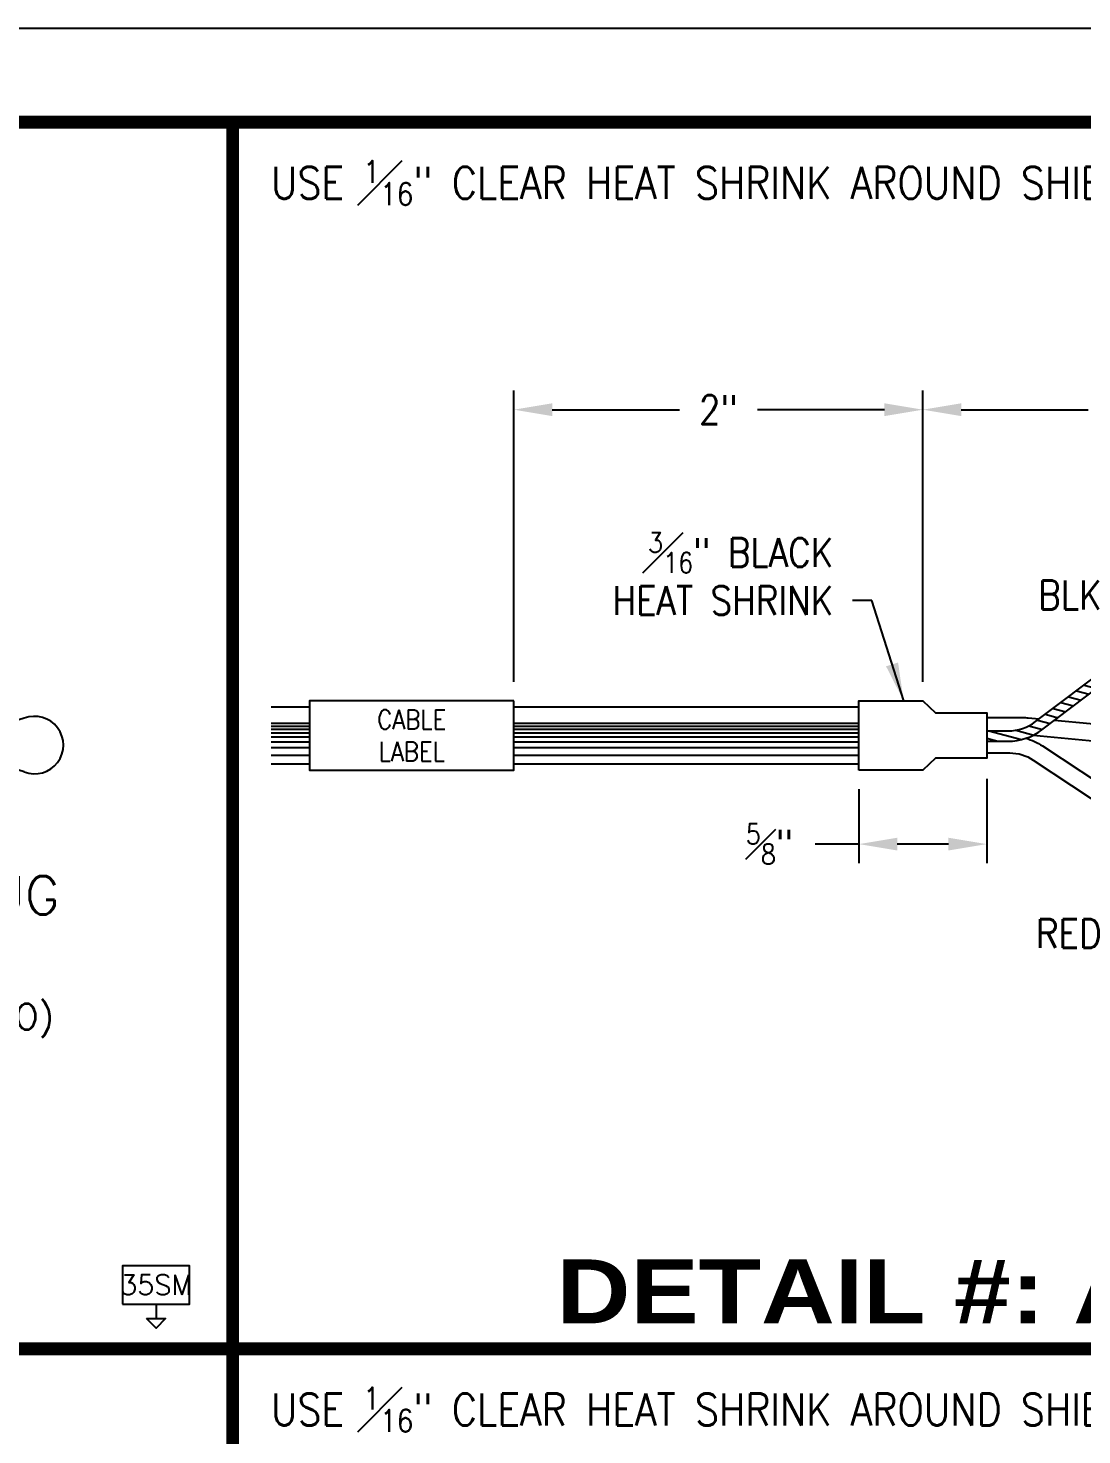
# Model space of a CAD drawing. Header units: inches. Extents: x 0 to 36.7, y 0 to 29.3.
# Drawn here: x 7.73 to 10.306, y 25.86 to 29.3 of the extents above; entities that cross this region are included whole.
import ezdxf
from ezdxf.enums import TextEntityAlignment as Align

# ---------------------------------------------------------------- set-up
doc = ezdxf.new("R2010")
doc.units = ezdxf.units.IN
doc.header["$MEASUREMENT"] = 0
for name, color, linetype in [('BLACK', 7, 'Continuous'), ('CABLE', 7, 'Continuous'), ('CONN', 7, 'Continuous'), ('CONN-TXT', 7, 'Continuous'), ('HEAT SHRINK', 7, 'Continuous'), ('RED', 12, 'Continuous'), ('SHIELD', 7, 'Continuous')]:
    doc.layers.add(name, color=color, linetype=linetype)
doc.styles.add('Arial Black', font='')
doc.styles.add('CONNECTOR', font='SIMPLEX.shx', dxfattribs={"width": 0.75, "height": 0.0625})
doc.styles.add('ROMANS', font='romans', dxfattribs={"width": 0.875})
doc.styles.get("Standard").update_dxf_attribs({"font": 'arial.ttf'})
doc.styles.get('Arial Black').set_extended_font_data('Arial Black')
doc.dimstyles.new('CONN2', dxfattribs={"dimscale": 0.75, "dimtxt": 0.09375, "dimasz": 0.125, "dimexe": 0.0625, "dimexo": 0.0625, "dimgap": 0.0625, "dimtad": 0, "dimdec": 3, "dimzin": 4, "dimdsep": 46, "dimtxsty": 'ROMANS', "dimcen": 0.0625, "dimadec": 0, "dimazin": 0, "dimtfac": 1, "dimtdec": 3, "dimtofl": 0, "dimtmove": 0, "dimatfit": 3, "dimfxl": 1, "dimtolj": 1, "dimtzin": 0, "dimarcsym": 0})

# ---------------------------------------------------------------- blocks, each defined once
blk = doc.blocks.new('input-g')
blk.add_lwpolyline([(-0.21875, -0.0625), (0, -0.0625), (0, 0.0625), (-0.21875, 0.0625)], close=True)
for points in [[(-0.109375, -0.0625), (-0.109375, -0.109375)], [(-0.140625, -0.109375), (-0.078125, -0.109375), (-0.109375, -0.140625), (-0.140625, -0.109375)]]:
    blk.add_lwpolyline(points)
at = {"style": 'CONNECTOR', "width": 0.75}
blk.add_attdef('CONNECTOR', text='', height=0.0625, dxfattribs=at).set_placement((-0.109375, 0), align=Align.MIDDLE)
blk = doc.blocks.new('1-8mini TRS plug')
at = {"layer": 'CONN'}
for points in [[(0, 0.1719), (0, -0.2187), (0, -0.2187, 0.414214), (0.0469, -0.1719), (0.0469, 0.125, 0.414214), (0, 0.1719)], [(-0.0938, 0.0781), (-0.0938, 0.1094), (-0.25, 0.1094), (-0.25, 0.0969, 0.414214), (-0.2313, 0.0781)], [(-0.0938, -0.0469), (-0.0938, -0.0156), (-0.25, -0.0156), (-0.25, -0.0281, 0.414214), (-0.2313, -0.0469)]]:
    blk.add_lwpolyline(points, format="xyb", close=True, dxfattribs=at)
blk.add_lwpolyline([(0, 0.125), (-0.0938, 0.125), (-0.0938, -0.1406), (-0.4375, -0.1406), (-0.4375, -0.1719), (0, -0.1719)], close=True, dxfattribs=at)
for points in [[(0.2578, 0.0469), (0.0469, 0.0469), (0.0469, -0.0938), (0.2578, -0.0938)], [(0.2578, 0.0469), (0.2578, -0.0938)], [(0.2578, 0.0352), (0.2695, 0.0352)], [(0.3867, 0.0469), (0.2695, 0.0469)], [(0.2695, 0.0469), (0.2695, -0.0938)], [(0.3867, 0.0469), (0.3867, -0.0938)], [(0.3867, 0.0352), (0.3984, 0.0352)], [(0.3984, 0.0469), (0.3984, -0.0938)], [(0.2578, -0.082), (0.2695, -0.082)], [(0.2695, -0.0938), (0.3867, -0.0938)], [(0.3867, -0.082), (0.3984, -0.082)]]:
    blk.add_lwpolyline(points, dxfattribs=at)
for points in [[(0.4903, 0.0422), (0.4641, 0.034, -0.159014), (0.435, 0.0344), (0.3984, 0.0469)], [(0.4903, -0.089), (0.4641, -0.0809, 0.159014), (0.435, -0.0813), (0.3984, -0.0938)]]:
    blk.add_lwpolyline(points, format="xyb", dxfattribs=at)
blk.add_arc((0.5156, -0.0234), 0.0703, 248.9097, 111.0903, dxfattribs=at)
blk = doc.blocks.new('A1.013.01')
at = {"layer": 'CONN', "const_width": 0.0312}
blk.add_lwpolyline([(0, 0.0206), (4, 0.0206), (4, 3.0206), (0, 3.0206)], close=True, dxfattribs=at)
at = {"layer": 'CONN'}
blk.add_blockref('1-8mini TRS plug', (3, 1.5206), dxfattribs=at)
ref = blk.add_blockref('input-g', (3.8945, 0.1769), dxfattribs=dict(at, xscale=0.75, yscale=0.75, zscale=0.75))
ref.add_attrib('CONNECTOR', '35SM', dxfattribs={"layer": '0', "height": 0.04875, "style": 'CONNECTOR'}).set_placement((3.8125, 0.1769), align=Align.MIDDLE)
at = {"insert": (3.0781, 0.8644), "char_height": 0.0625, "width": 1.128418, "attachment_point": 2}
blk.add_mtext('{\\Fromans|c0;(UNBALANCED STEREO)}', dxfattribs=at)
at = {"layer": 'CONN-TXT', "style": 'ROMANS'}
blk.add_text('1/8" TRS PLUG', height=0.09375, dxfattribs=at).set_placement((3.0781, 1.1769), align=Align.TOP_CENTER)
blk = doc.blocks.new('*D101')
at = {"layer": 'CONN-TXT', "color": 0, "lineweight": -2, "transparency": 16777216}
for p, q in [((1.6875, 1.6315), (1.6875, 2.3438)), ((2.6875, 1.755), (2.6875, 2.3438)), ((1.7812, 2.2969), (2.0921, 2.2969)), ((2.5937, 2.2969), (2.2829, 2.2969))]:
    blk.add_line(p, q, dxfattribs=at)
at = {"layer": 'CONN-TXT', "color": 0, "transparency": 16777216}
for points in [[(1.7812, 2.3125), (1.7812, 2.2812), (1.6875, 2.2969)], [(2.5937, 2.3125), (2.5937, 2.2812), (2.6875, 2.2969)]]:
    blk.add_solid(points, dxfattribs=at)
at = {"layer": 'Defpoints', "color": 0, "transparency": 16777216}
for p in [(1.6875, 2.2969), (2.6875, 1.7082), (1.6875, 1.5846)]:
    blk.add_point(p, dxfattribs=at)
at = {"layer": 'CONN-TXT', "color": 0, "transparency": 16777216, "insert": (2.1875, 2.2969), "char_height": 0.07031, "attachment_point": 5, "style": 'ROMANS'}
blk.add_mtext('\\A1;2"', dxfattribs=at)
blk = doc.blocks.new('*D102')
at = {"layer": 'CONN-TXT', "color": 0, "lineweight": -2, "transparency": 16777216}
for p, q in [((0.6875, 1.6315), (0.6875, 2.3438)), ((1.6875, 1.6315), (1.6875, 2.3438)), ((0.7812, 2.2969), (1.0921, 2.2969)), ((1.5937, 2.2969), (1.2829, 2.2969))]:
    blk.add_line(p, q, dxfattribs=at)
at = {"layer": 'CONN-TXT', "color": 0, "transparency": 16777216}
for points in [[(0.7812, 2.3125), (0.7812, 2.2812), (0.6875, 2.2969)], [(1.5937, 2.3125), (1.5937, 2.2812), (1.6875, 2.2969)]]:
    blk.add_solid(points, dxfattribs=at)
at = {"layer": 'Defpoints', "color": 0, "transparency": 16777216}
for p in [(0.6875, 2.2969), (0.6875, 1.5846), (1.6875, 1.5846)]:
    blk.add_point(p, dxfattribs=at)
at = {"layer": 'CONN-TXT', "color": 0, "transparency": 16777216, "insert": (1.1875, 2.2969), "char_height": 0.07031, "attachment_point": 5, "style": 'ROMANS'}
blk.add_mtext('\\A1;2"', dxfattribs=at)
blk = doc.blocks.new('*D100')
at = {"layer": 'CONN-TXT', "color": 0, "lineweight": -2, "transparency": 16777216}
for p, q in [((1.8437, 1.3942), (1.8437, 1.1875)), ((1.5312, 1.3685), (1.5312, 1.1875)), ((1.5312, 1.2344), (1.424, 1.2344)), ((1.75, 1.2344), (1.625, 1.2344))]:
    blk.add_line(p, q, dxfattribs=at)
at = {"layer": 'CONN-TXT', "color": 0, "transparency": 16777216}
for points in [[(1.625, 1.25), (1.625, 1.2188), (1.5312, 1.2344)], [(1.75, 1.25), (1.75, 1.2188), (1.8437, 1.2344)]]:
    blk.add_solid(points, dxfattribs=at)
at = {"layer": 'Defpoints', "color": 0, "transparency": 16777216}
for p in [(1.5312, 1.4154), (1.8437, 1.4411), (1.5312, 1.2344)]:
    blk.add_point(p, dxfattribs=at)
at = {"layer": 'CONN-TXT', "color": 0, "transparency": 16777216, "insert": (1.3125, 1.2344), "char_height": 0.070312, "attachment_point": 5, "style": 'ROMANS'}
blk.add_mtext('\\A1;{\\H0.7x;\\S5#8;}"', dxfattribs=at)
blk = doc.blocks.new('A1.026.03')
at = {"layer": 'CONN', "const_width": 0.0312}
blk.add_lwpolyline([(0, 0), (4, 0), (4, 3), (0, 3)], close=True, dxfattribs=at)
blk = doc.blocks.new('A1.015.02')
at = {"layer": 'CONN', "const_width": 0.0312}
blk.add_lwpolyline([(0, 0), (4, 0), (4, 3), (0, 3)], close=True, dxfattribs=at)
at = {"insert": (0.0937, 2.9062), "char_height": 0.078125, "width": 3.84375, "attachment_point": 1, "style": 'ROMANS'}
blk.add_mtext('\\A1;USE {\\H0.6978x;\\S1#16;}" CLEAR HEAT SHRINK AROUND SHIELD\\PWRAP SHIELD AROUND UTILIZED CONDUCTORS', dxfattribs=at)
blk = doc.blocks.new('A1.015.01')
at = {"layer": 'CABLE'}
h = blk.add_hatch(dxfattribs=at)
h.set_pattern_fill('LOG', color=256, scale=0.15, style=0, pattern_type=2)
h.set_pattern_definition([(0, (0, -3), (0, 0.15), []), (0, (0, -2.95485), (0, 0.15), []), (0, (0, -2.92843), (0, 0.15), []), (0, (0, -2.90969), (0, 0.15), []), (0, (0, -2.89515), (0, 0.15), []), (0, (0, -2.88328), (0, 0.15), []), (0, (0, -2.87324), (0, 0.15), []), (0, (0, -2.86454), (0, 0.15), []), (0, (0, -2.85686), (0, 0.15), [])])
h.paths.add_polyline_path([(1.5312, 1.431), (1.5312, 1.5), (0.6875, 1.5), (0.6875, 1.431)])
h.paths.add_polyline_path([(1.5312, 1.5), (1.5312, 1.569), (0.6875, 1.569), (0.6875, 1.5)])
h.paths.add_polyline_path([(0.0937, 1.569), (0.0937, 1.5), (0.1875, 1.5), (0.1875, 1.569)])
h.paths.add_polyline_path([(0.1875, 1.431), (0.1875, 1.5), (0.0937, 1.5), (0.0937, 1.431)])
at = {"layer": 'SHIELD'}
h = blk.add_hatch(dxfattribs=at)
h.set_pattern_fill('ANSI31', color=256, scale=0.15, angle=300, style=0)
h.paths.add_polyline_path([(2.875, 1.7002), (2.6875, 1.7002), (2.2294, 1.7002, 0.163167), (2.1464, 1.6723), (1.9633, 1.534, -0.163167), (1.8956, 1.5113), (1.8437, 1.5113), (1.8437, 1.486), (1.8956, 1.486, 0.163167), (1.9786, 1.5138), (2.1617, 1.6521, -0.163167), (2.2294, 1.6748), (2.6875, 1.6748), (2.875, 1.6748)])
at = {"layer": 'BLACK'}
for points in [[(1.8437, 1.5439), (1.9317, 1.5439, -0.023188), (1.9452, 1.5433), (1.9723, 1.5408)], [(2.0096, 1.5373), (2.1836, 1.5211, 0.023188), (2.1933, 1.5206), (2.6875, 1.5206)], [(1.9574, 1.5007), (2.1798, 1.48, 0.023188), (2.1933, 1.4793), (2.6875, 1.4793)]]:
    blk.add_lwpolyline(points, format="xyb", dxfattribs=at)
at = {"layer": 'CABLE'}
for points in [[(0.1875, 1.569), (0.0937, 1.569)], [(1.5312, 1.569), (0.6875, 1.569)], [(0.0937, 1.431), (0.1875, 1.431)], [(0.6875, 1.431), (1.5312, 1.431)]]:
    blk.add_lwpolyline(points, dxfattribs=at)
at = {"layer": 'CONN', "const_width": 0.0312}
blk.add_lwpolyline([(0, 0), (4, 0), (4, 3), (0, 3)], close=True, dxfattribs=at)
at = {"layer": 'CONN-TXT'}
blk.add_lwpolyline([(0.6875, 1.5846), (0.1875, 1.5846), (0.1875, 1.4154), (0.6875, 1.4154)], close=True, dxfattribs=at)
at = {"layer": 'HEAT SHRINK'}
for points in [[(0.6875, 1.4154), (0.6875, 1.5846)], [(1.5312, 1.4154), (1.5312, 1.5846), (1.6875, 1.5846), (1.7187, 1.5556), (1.8437, 1.5556), (1.8437, 1.4444), (1.7187, 1.4444), (1.6875, 1.4154), (1.5312, 1.4154)]]:
    blk.add_lwpolyline(points, dxfattribs=at)
at = {"layer": 'RED'}
for points in [[(1.9396, 1.4932, -0.077273), (1.9803, 1.4745), (2.1675, 1.3505, 0.147322), (2.2251, 1.3331), (2.6875, 1.3331)], [(1.8437, 1.4575), (1.8999, 1.4575, -0.147322), (1.9575, 1.4401), (2.1447, 1.3161, 0.147322), (2.2251, 1.2919), (2.6875, 1.2919)]]:
    blk.add_lwpolyline(points, format="xyb", dxfattribs=at)
at = {"layer": 'SHIELD'}
for points in [[(1.8437, 1.5113), (1.8956, 1.5113, 0.163167), (1.9633, 1.534), (2.1464, 1.6723, -0.163167), (2.2294, 1.7002), (2.6875, 1.7002)], [(1.8437, 1.486), (1.8956, 1.486, 0.163167), (1.9786, 1.5138), (2.1617, 1.6521, -0.163167), (2.2294, 1.6748), (2.6875, 1.6748)]]:
    blk.add_lwpolyline(points, format="xyb", dxfattribs=at)
at = {"insert": (0.0937, 2.9062), "char_height": 0.078125, "width": 3.046875, "attachment_point": 1, "style": 'ROMANS'}
blk.add_mtext('\\A1;USE {\\H0.6978x;\\S1#16;}" CLEAR HEAT SHRINK AROUND SHIELD', dxfattribs=at)
at = {"layer": 'CABLE', "insert": (0.4375, 1.5), "char_height": 0.04688, "width": 0.5, "attachment_point": 5, "style": 'ROMANS'}
blk.add_mtext('CABLE\\PLABEL', dxfattribs=at)
at = {"layer": 'CONN-TXT', "style": 'Arial Black'}
blk.add_text('DETAIL #: A1.015.01', height=0.15625, dxfattribs=at).set_placement((2, 0.0156), align=Align.BOTTOM_CENTER)
at = {"layer": 'CONN-TXT', "attachment_point": 9, "style": 'ROMANS'}
for s, insert, char_height in [('\\A1;{\\H0.7x;\\S3#16;}" BLACK\\PHEAT SHRINK', (1.4688, 1.7951), 0.070312), ('\\A1;BLK', (2.125, 1.8086), 0.07031), ('\\A1;RED', (2.125, 0.9805), 0.07031)]:
    blk.add_mtext(s, dxfattribs=dict(at, insert=insert, char_height=char_height))
at = {"layer": 'CONN-TXT'}
for base, p1, p2, picture, middle in [((0.6875, 2.2969), (1.6875, 1.5846), (0.6875, 1.5846), '*D102', (1.1875, 2.2969)), ((1.6875, 2.2969), (2.6875, 1.7082), (1.6875, 1.5846), '*D101', (2.1875, 2.2969))]:
    dim = blk.add_linear_dim(base=base, p1=p1, p2=p2, text='2"', dimstyle='CONN2', dxfattribs=at)
    dim.commit()
    dim.dimension.update_dxf_attribs({"geometry": picture, "text_midpoint": middle})
dim = blk.add_linear_dim(base=(1.5312, 1.2344), p1=(1.8437, 1.4411), p2=(1.5312, 1.4154), text='{\\H0.7x;\\S5#8;}"', dimstyle='CONN2', dxfattribs=at)
dim.commit()
dim.dimension.update_dxf_attribs({"geometry": '*D100', "text_midpoint": (1.3125, 1.2344), "dimtype": 160})
at = {"layer": 'CONN-TXT', "annotation_type": 0, "has_hookline": 1, "hookline_direction": 1, "text_width": 0.5947}
blk.add_leader([(1.6406, 1.5846), (1.5625, 1.8303), (1.5156, 1.8303)], dimstyle='CONN2', override={"dimgap": 0.0625, "dimtad": 0}, dxfattribs=at)

msp = doc.modelspace()

# ---------------------------------------------------------------- linework, layer by layer
at = {"layer": 'Defpoints', "color": 1}
msp.add_lwpolyline([(0, 29.3), (36.7, 29.3), (36.7, 0), (0, 0)], close=True, dxfattribs=at)

# ---------------------------------------------------------------- block references
for name, p in [('A1.013.01', (4.23, 26.0494)), ('A1.015.01', (8.23, 26.07)), ('A1.026.03', (4.23, 23.07)), ('A1.015.02', (8.23, 23.07))]:
    msp.add_blockref(name, p)

doc.saveas('drawing.dxf')
